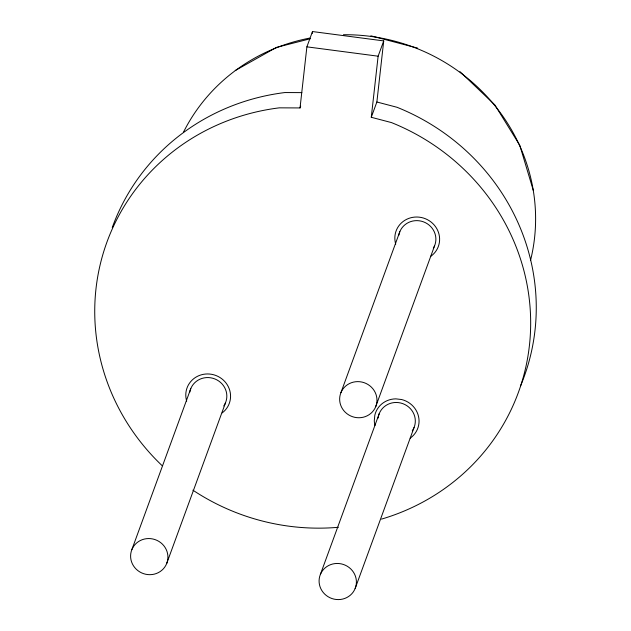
<?xml version="1.0" encoding="UTF-8"?>
<svg xmlns="http://www.w3.org/2000/svg" width="631" height="631" viewBox="0 0 631 631"><rect width="100%" height="100%" fill="white"/><g stroke="black" fill="none" stroke-linecap="round" stroke-linejoin="round"><path stroke-width="0.95" d="M162.167 465.694A219.028 209.902 20.1 0 1 104.738 248.456A219.028 209.902 20.1 0 1 279.273 107.846L300.033 107.933L306.887 46.844L312.479 31.55L383.727 40.905L376.873 101.993L371.273 117.287L391.449 122.58A219.028 209.902 20.1 0 1 530.608 328.065A219.028 209.902 20.1 0 1 381.51 519.124M312.266 33.49L312.479 31.55M371.273 117.287L378.127 56.198L383.727 40.905M131.863 549.617L190.783 388.625M300.033 107.933L300.687 106.134M166.655 563.617A18.749 17.968 20.1 0 0 146.416 538.693A18.749 17.968 20.1 0 0 134.711 567.537A18.749 17.968 20.1 0 0 166.655 563.617L225.575 402.625M340.914 392.687L399.833 231.687M375.705 406.687A18.749 17.968 20.1 0 0 355.466 381.763A18.749 17.968 20.1 0 0 343.761 410.607A18.749 17.968 20.1 0 0 375.705 406.687L434.625 245.688M320.351 574.525L379.27 413.534M355.143 588.526A18.749 17.968 20.1 0 0 334.903 563.601A18.749 17.968 20.1 0 0 323.198 592.446A18.749 17.968 20.1 0 0 355.143 588.526L414.062 427.534M235.245 70.53L276.433 47.412L310.428 38.72M301.855 92.623L284.873 92.552A219.028 209.902 20.1 0 0 112.263 227.539M306.887 46.844L378.127 56.198M370.886 35.817L417.698 48.13M376.873 101.993L397.041 107.286A219.028 209.902 20.1 0 1 520.433 386.164M459.967 71.666L494.791 104.833L519.81 145.351L533.321 190.483M338.39 527.287A219.028 209.902 20.1 0 1 192.873 490.161M395.724 244.181A22.503 21.564 20.1 0 1 408.509 218.5A22.503 21.564 20.1 0 1 436.707 228.517A22.503 21.564 20.1 0 1 430.46 256.525M186.681 401.127A22.503 21.564 20.1 0 1 199.151 375.555A22.503 21.564 20.1 0 1 227.318 384.886A22.503 21.564 20.1 0 1 222.199 412.895M410.189 438.166A22.503 21.564 20.1 0 0 418.558 416.555A22.503 21.564 20.1 0 0 401.639 399.533L395.818 398.855A22.503 21.564 20.1 0 0 374.83 415.135L374.286 420.759A22.503 21.564 20.1 0 0 375.003 425.452M183.511 132.116A186.027 178.273 20.1 0 1 309.663 38.105M343.438 34.729A186.027 178.273 20.1 0 1 530.561 260.256M378.111 418.085A18.749 17.968 20.1 0 1 402.964 403.706A18.749 17.968 20.1 0 1 412.272 430.847M398.808 235.308A18.749 17.968 20.1 0 1 423.519 221.86A18.749 17.968 20.1 0 1 433.347 248.212M189.757 392.245A18.749 17.968 20.1 0 1 214.934 378.971A18.749 17.968 20.1 0 1 223.784 405.938"/></g></svg>
